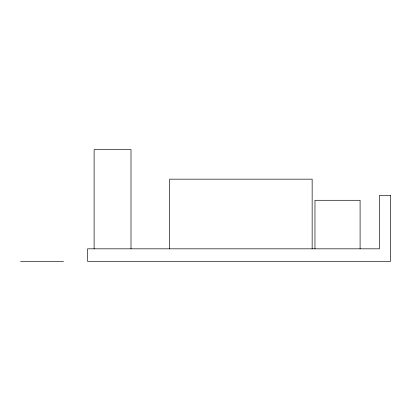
<?xml version="1.0" encoding="UTF-8"?>
<svg xmlns="http://www.w3.org/2000/svg" width="411" height="411" viewBox="0 0 411 411"><rect width="100%" height="100%" fill="white"/><g stroke="black" fill="none" stroke-linecap="round" stroke-linejoin="round"><path stroke-width="0.62" d="M20.55 261.391L63.464 261.391M360.093 248.825L360.093 200.291L314.965 200.291L314.965 248.825M312.149 248.825L312.149 179.16L169.62 179.16L169.62 248.825M131.001 248.825L131.001 149.609L94.114 149.609L94.114 248.825M390.45 195.436L379.43 195.436L379.43 248.825L87.6 248.825L87.6 261.391L390.45 261.391L390.45 195.436"/></g></svg>
